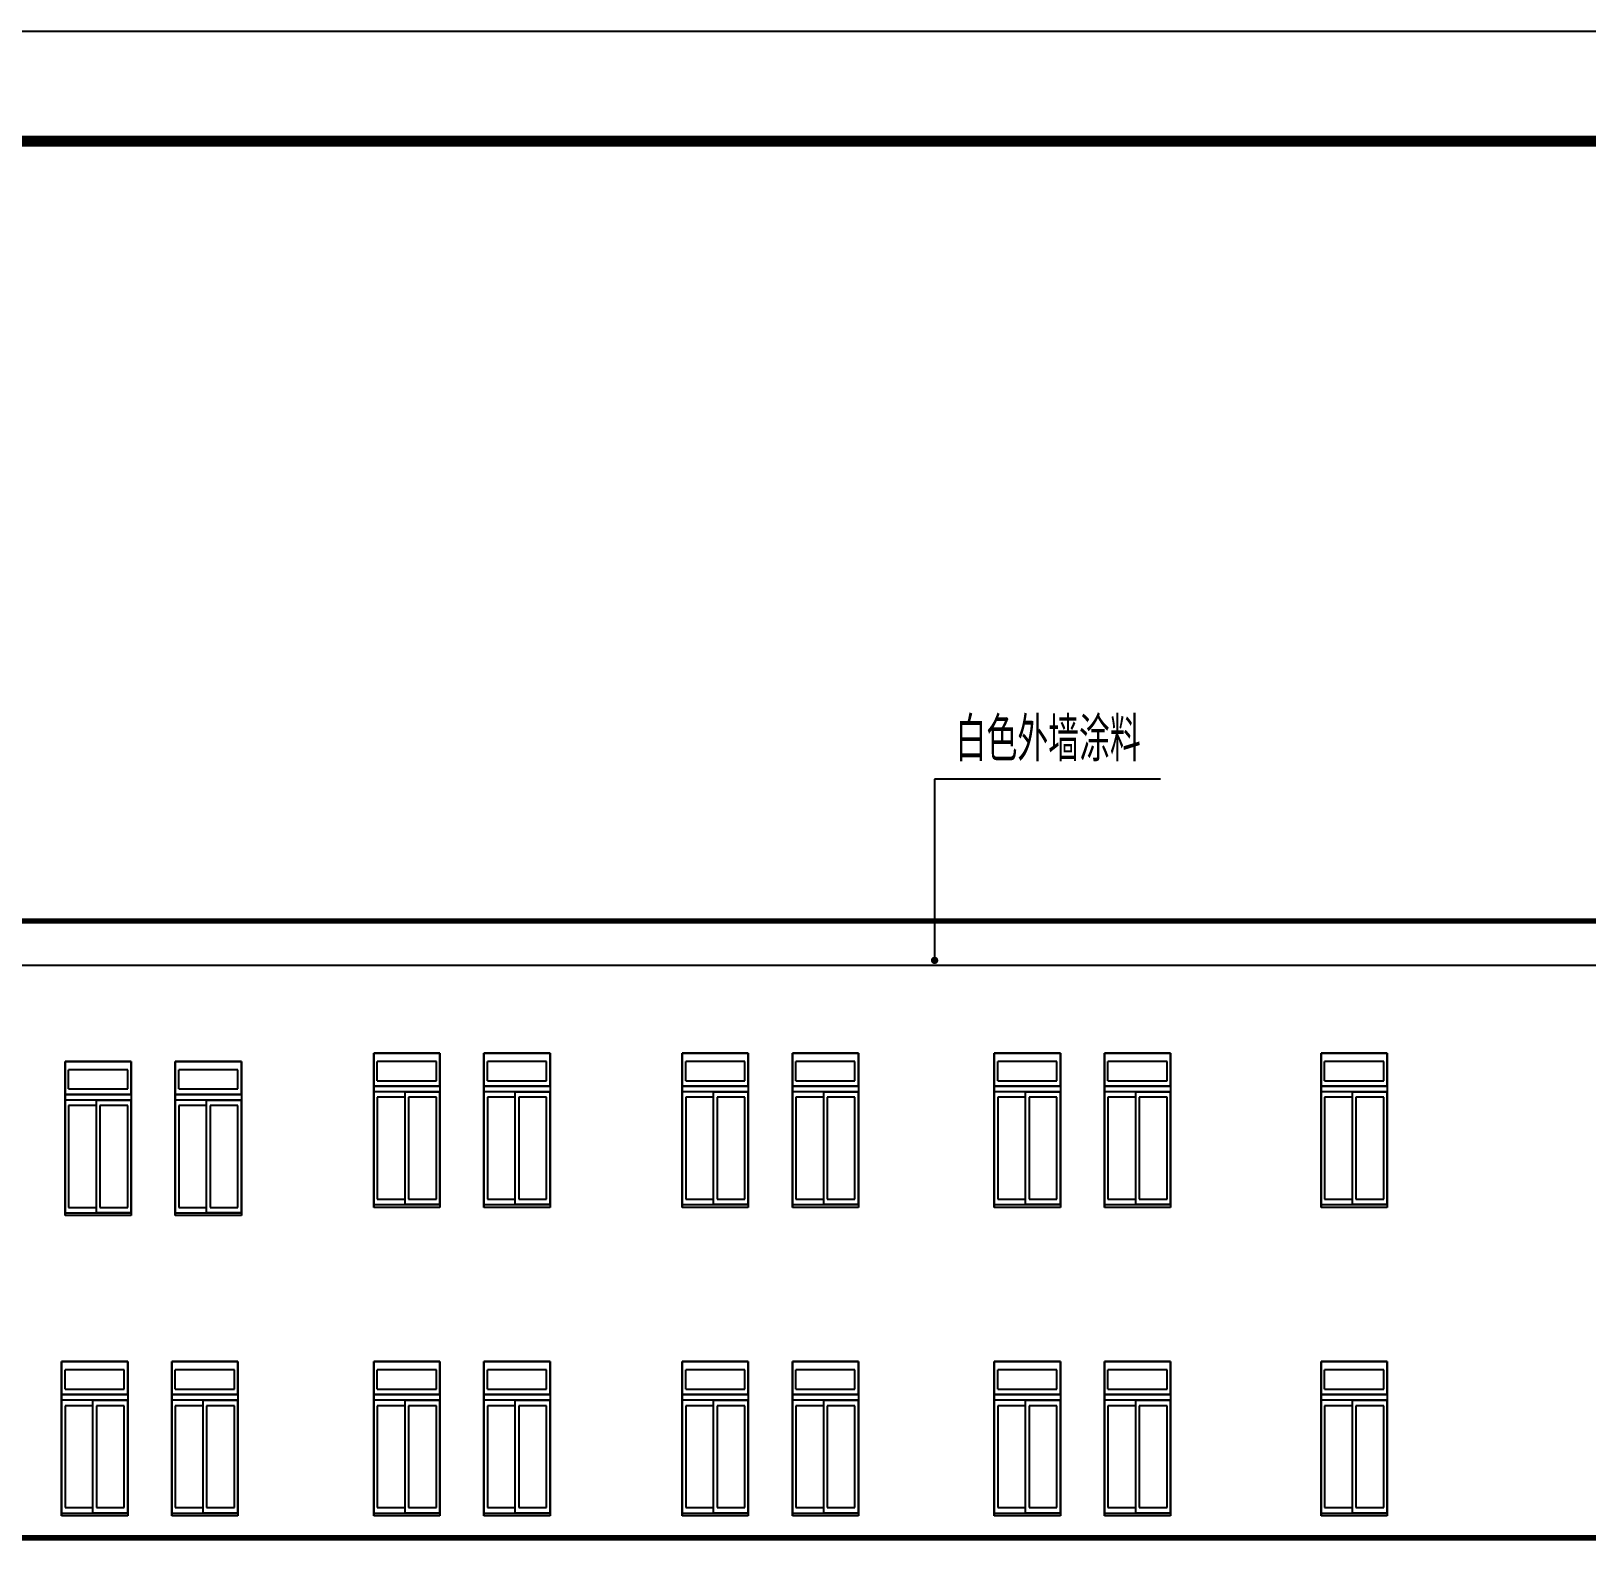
# Model space of a CAD drawing. Extents: x -55219 to 470149, y 494712 to 780039.
# Drawn here: x 9811 to 30996, y 562994 to 583812 of the extents above; entities that cross this region are included whole.
import ezdxf

# ---------------------------------------------------------------- set-up
doc = ezdxf.new("R2010")
doc.units = 0
doc.header["$LTSCALE"] = 1500
doc.header["$MEASUREMENT"] = 0
doc.layers.add('LVTRY', color=6, linetype='CONTINUOUS')
doc.layers.add('PUB_TITLE', color=4, linetype='CONTINUOUS')
doc.styles.add('_HZTXT', font='txt.shx', dxfattribs={"width": 0.8, "bigfont": 'hztxt.shx'})

msp = doc.modelspace()

# ---------------------------------------------------------------- linework, layer by layer
at = {"layer": 'LVTRY', "color": 7}
for p, q in [((22113.4, 573626.1), (22113.4, 571157.4)), ((25190.8, 573626.1), (22113.4, 573626.1)), ((-20423.1, 571093.5), (35676.9, 571093.5)), ((14476.9, 569443.5), (14476.9, 569893.5)), ((14476.9, 569443.5), (14476.9, 569893.5)), ((14476.9, 569893.5), (14476.9, 569443.5)), ((14476.9, 569443.5), (14476.9, 569893.5)), ((14476.9, 569893.5), (14476.9, 569443.5)), ((15376.9, 569893.5), (14476.9, 569893.5)), ((15376.9, 569893.5), (14476.9, 569893.5)), ((14476.9, 569893.5), (15376.9, 569893.5)), ((15376.9, 569893.5), (14476.9, 569893.5)), ((15376.9, 569893.5), (14476.9, 569893.5)), ((14476.9, 569893.5), (14476.9, 567793.5)), ((15376.9, 569893.5), (15376.9, 569443.5)), ((15376.9, 569893.5), (15376.9, 569443.5)), ((15376.9, 569893.5), (15376.9, 569443.5)), ((15376.9, 569893.5), (15376.9, 569443.5)), ((15376.9, 569443.5), (15376.9, 569893.5)), ((15376.9, 569893.5), (15376.9, 567793.5)), ((15976.9, 569443.5), (15976.9, 569893.5)), ((15976.9, 569443.5), (15976.9, 569893.5)), ((15976.9, 569893.5), (15976.9, 569443.5)), ((15976.9, 569443.5), (15976.9, 569893.5)), ((15976.9, 569893.5), (15976.9, 569443.5)), ((16876.9, 569893.5), (15976.9, 569893.5)), ((16876.9, 569893.5), (15976.9, 569893.5)), ((15976.9, 569893.5), (16876.9, 569893.5)), ((16876.9, 569893.5), (15976.9, 569893.5)), ((16876.9, 569893.5), (15976.9, 569893.5)), ((15976.9, 569893.5), (15976.9, 567793.5)), ((16876.9, 569893.5), (16876.9, 569443.5)), ((16876.9, 569893.5), (16876.9, 569443.5)), ((16876.9, 569893.5), (16876.9, 569443.5)), ((16876.9, 569893.5), (16876.9, 569443.5)), ((16876.9, 569443.5), (16876.9, 569893.5)), ((16876.9, 569893.5), (16876.9, 567793.5)), ((18676.9, 569443.5), (18676.9, 569893.5)), ((18676.9, 569443.5), (18676.9, 569893.5)), ((18676.9, 569893.5), (18676.9, 569443.5)), ((18676.9, 569443.5), (18676.9, 569893.5)), ((18676.9, 569893.5), (18676.9, 569443.5)), ((19576.9, 569893.5), (18676.9, 569893.5)), ((19576.9, 569893.5), (18676.9, 569893.5)), ((18676.9, 569893.5), (19576.9, 569893.5)), ((19576.9, 569893.5), (18676.9, 569893.5)), ((19576.9, 569893.5), (18676.9, 569893.5)), ((18676.9, 569893.5), (18676.9, 567793.5)), ((19576.9, 569893.5), (19576.9, 569443.5)), ((19576.9, 569893.5), (19576.9, 569443.5)), ((19576.9, 569893.5), (19576.9, 569443.5)), ((19576.9, 569893.5), (19576.9, 569443.5)), ((19576.9, 569443.5), (19576.9, 569893.5)), ((19576.9, 569893.5), (19576.9, 567793.5)), ((20176.9, 569443.5), (20176.9, 569893.5)), ((20176.9, 569443.5), (20176.9, 569893.5)), ((20176.9, 569893.5), (20176.9, 569443.5)), ((20176.9, 569443.5), (20176.9, 569893.5)), ((20176.9, 569893.5), (20176.9, 569443.5)), ((21076.9, 569893.5), (20176.9, 569893.5)), ((21076.9, 569893.5), (20176.9, 569893.5)), ((20176.9, 569893.5), (21076.9, 569893.5)), ((21076.9, 569893.5), (20176.9, 569893.5)), ((21076.9, 569893.5), (20176.9, 569893.5)), ((20176.9, 569893.5), (20176.9, 567793.5)), ((21076.9, 569893.5), (21076.9, 569443.5)), ((21076.9, 569893.5), (21076.9, 569443.5)), ((21076.9, 569893.5), (21076.9, 569443.5)), ((21076.9, 569893.5), (21076.9, 569443.5)), ((21076.9, 569443.5), (21076.9, 569893.5)), ((21076.9, 569893.5), (21076.9, 567793.5)), ((22926.9, 569443.5), (22926.9, 569893.5)), ((22926.9, 569443.5), (22926.9, 569893.5)), ((22926.9, 569893.5), (22926.9, 569443.5)), ((22926.9, 569443.5), (22926.9, 569893.5)), ((22926.9, 569893.5), (22926.9, 569443.5)), ((23826.9, 569893.5), (22926.9, 569893.5)), ((23826.9, 569893.5), (22926.9, 569893.5)), ((22926.9, 569893.5), (23826.9, 569893.5)), ((23826.9, 569893.5), (22926.9, 569893.5)), ((23826.9, 569893.5), (22926.9, 569893.5)), ((22926.9, 569893.5), (22926.9, 567793.5)), ((23826.9, 569893.5), (23826.9, 569443.5)), ((23826.9, 569893.5), (23826.9, 569443.5)), ((23826.9, 569893.5), (23826.9, 569443.5)), ((23826.9, 569893.5), (23826.9, 569443.5)), ((23826.9, 569443.5), (23826.9, 569893.5)), ((23826.9, 569893.5), (23826.9, 567793.5)), ((24426.9, 569443.5), (24426.9, 569893.5)), ((24426.9, 569443.5), (24426.9, 569893.5)), ((24426.9, 569893.5), (24426.9, 569443.5)), ((24426.9, 569443.5), (24426.9, 569893.5)), ((24426.9, 569893.5), (24426.9, 569443.5)), ((25326.9, 569893.5), (24426.9, 569893.5)), ((25326.9, 569893.5), (24426.9, 569893.5)), ((24426.9, 569893.5), (25326.9, 569893.5)), ((25326.9, 569893.5), (24426.9, 569893.5)), ((25326.9, 569893.5), (24426.9, 569893.5)), ((24426.9, 569893.5), (24426.9, 567793.5)), ((25326.9, 569893.5), (25326.9, 569443.5)), ((25326.9, 569893.5), (25326.9, 569443.5)), ((25326.9, 569893.5), (25326.9, 569443.5)), ((25326.9, 569893.5), (25326.9, 569443.5)), ((25326.9, 569443.5), (25326.9, 569893.5)), ((25326.9, 569893.5), (25326.9, 567793.5)), ((27376.7, 569893.5), (27376.7, 567793.5)), ((28276.7, 569893.5), (27376.7, 569893.5)), ((28276.7, 569893.5), (27376.7, 569893.5)), ((27376.7, 569893.5), (28276.7, 569893.5)), ((28276.7, 569893.5), (27376.7, 569893.5)), ((28276.7, 569893.5), (27376.7, 569893.5)), ((27376.7, 569893.5), (27376.7, 569443.5)), ((27376.7, 569443.5), (27376.7, 569893.5)), ((27376.7, 569893.5), (27376.7, 569443.5)), ((27376.7, 569443.5), (27376.7, 569893.5)), ((27376.7, 569443.5), (27376.7, 569893.5)), ((28276.7, 569893.5), (28276.7, 567793.5)), ((28276.7, 569443.5), (28276.7, 569893.5)), ((28276.7, 569893.5), (28276.7, 569443.5)), ((28276.7, 569893.5), (28276.7, 569443.5)), ((28276.7, 569893.5), (28276.7, 569443.5)), ((28276.7, 569893.5), (28276.7, 569443.5)), ((10274.3, 569331), (10274.3, 569781)), ((10274.3, 569331), (10274.3, 569781)), ((10274.3, 569781), (10274.3, 569331)), ((10274.3, 569331), (10274.3, 569781)), ((10274.3, 569781), (10274.3, 569331)), ((11174.3, 569781), (10274.3, 569781)), ((11174.3, 569781), (10274.3, 569781)), ((10274.3, 569781), (11174.3, 569781)), ((11174.3, 569781), (10274.3, 569781)), ((11174.3, 569781), (10274.3, 569781)), ((10274.3, 569781), (10274.3, 567681)), ((10321.6, 569406), (10321.6, 569668.5)), ((10321.6, 569406), (10321.6, 569668.5)), ((11126.9, 569668.5), (10321.6, 569668.5)), ((11126.9, 569668.5), (10321.6, 569668.5)), ((11126.9, 569406), (11126.9, 569668.5)), ((11126.9, 569406), (11126.9, 569668.5)), ((11174.3, 569781), (11174.3, 569331)), ((11174.3, 569781), (11174.3, 569331)), ((11174.3, 569781), (11174.3, 569331)), ((11174.3, 569781), (11174.3, 569331)), ((11174.3, 569331), (11174.3, 569781)), ((11174.3, 569781), (11174.3, 567681)), ((11774.3, 569331), (11774.3, 569781)), ((11774.3, 569331), (11774.3, 569781)), ((11774.3, 569781), (11774.3, 569331)), ((11774.3, 569331), (11774.3, 569781)), ((11774.3, 569781), (11774.3, 569331)), ((12674.3, 569781), (11774.3, 569781)), ((12674.3, 569781), (11774.3, 569781)), ((11774.3, 569781), (12674.3, 569781)), ((12674.3, 569781), (11774.3, 569781)), ((12674.3, 569781), (11774.3, 569781)), ((11774.3, 569781), (11774.3, 567681)), ((11821.6, 569406), (11821.6, 569668.5)), ((11821.6, 569406), (11821.6, 569668.5)), ((12626.9, 569668.5), (11821.6, 569668.5)), ((12626.9, 569668.5), (11821.6, 569668.5)), ((12626.9, 569406), (12626.9, 569668.5)), ((12626.9, 569406), (12626.9, 569668.5)), ((12674.3, 569781), (12674.3, 569331)), ((12674.3, 569781), (12674.3, 569331)), ((12674.3, 569781), (12674.3, 569331)), ((12674.3, 569781), (12674.3, 569331)), ((12674.3, 569331), (12674.3, 569781)), ((12674.3, 569781), (12674.3, 567681)), ((14524.3, 569518.5), (14524.3, 569781)), ((14524.3, 569518.5), (14524.3, 569781)), ((15329.5, 569781), (14524.3, 569781)), ((15329.5, 569781), (14524.3, 569781)), ((15329.5, 569518.5), (15329.5, 569781)), ((15329.5, 569518.5), (15329.5, 569781)), ((16024.3, 569518.5), (16024.3, 569781)), ((16024.3, 569518.5), (16024.3, 569781)), ((16829.5, 569781), (16024.3, 569781)), ((16829.5, 569781), (16024.3, 569781)), ((16829.5, 569518.5), (16829.5, 569781)), ((16829.5, 569518.5), (16829.5, 569781)), ((18724.3, 569518.5), (18724.3, 569781)), ((18724.3, 569518.5), (18724.3, 569781)), ((19529.5, 569781), (18724.3, 569781)), ((19529.5, 569781), (18724.3, 569781)), ((19529.5, 569518.5), (19529.5, 569781)), ((19529.5, 569518.5), (19529.5, 569781)), ((20224.3, 569518.5), (20224.3, 569781)), ((20224.3, 569518.5), (20224.3, 569781)), ((21029.5, 569781), (20224.3, 569781)), ((21029.5, 569781), (20224.3, 569781)), ((21029.5, 569518.5), (21029.5, 569781)), ((21029.5, 569518.5), (21029.5, 569781)), ((22974.3, 569518.5), (22974.3, 569781)), ((22974.3, 569518.5), (22974.3, 569781)), ((23779.5, 569781), (22974.3, 569781)), ((23779.5, 569781), (22974.3, 569781)), ((23779.5, 569518.5), (23779.5, 569781)), ((23779.5, 569518.5), (23779.5, 569781)), ((24474.3, 569518.5), (24474.3, 569781)), ((24474.3, 569518.5), (24474.3, 569781)), ((25279.5, 569781), (24474.3, 569781)), ((25279.5, 569781), (24474.3, 569781)), ((25279.5, 569518.5), (25279.5, 569781)), ((25279.5, 569518.5), (25279.5, 569781)), ((28229.3, 569781), (27424, 569781)), ((28229.3, 569781), (27424, 569781)), ((27424, 569518.5), (27424, 569781)), ((27424, 569518.5), (27424, 569781)), ((28229.3, 569518.5), (28229.3, 569781)), ((28229.3, 569518.5), (28229.3, 569781)), ((15376.9, 569443.5), (14476.9, 569443.5)), ((15376.9, 569443.5), (14476.9, 569443.5)), ((14476.9, 569443.5), (15376.9, 569443.5)), ((14476.9, 567793.5), (14476.9, 569443.5)), ((14476.9, 567793.5), (14476.9, 569443.5)), ((14524.3, 569518.5), (15329.5, 569518.5)), ((14524.3, 569518.5), (15329.5, 569518.5)), ((15376.9, 569443.5), (15376.9, 567793.5)), ((15376.9, 569443.5), (15376.9, 567793.5)), ((16876.9, 569443.5), (15976.9, 569443.5)), ((16876.9, 569443.5), (15976.9, 569443.5)), ((15976.9, 569443.5), (16876.9, 569443.5)), ((15976.9, 567793.5), (15976.9, 569443.5)), ((15976.9, 567793.5), (15976.9, 569443.5)), ((16024.3, 569518.5), (16829.5, 569518.5)), ((16024.3, 569518.5), (16829.5, 569518.5)), ((16876.9, 569443.5), (16876.9, 567793.5)), ((16876.9, 569443.5), (16876.9, 567793.5)), ((19576.9, 569443.5), (18676.9, 569443.5)), ((19576.9, 569443.5), (18676.9, 569443.5)), ((18676.9, 569443.5), (19576.9, 569443.5)), ((18676.9, 567793.5), (18676.9, 569443.5)), ((18676.9, 567793.5), (18676.9, 569443.5)), ((18724.3, 569518.5), (19529.5, 569518.5)), ((18724.3, 569518.5), (19529.5, 569518.5)), ((19576.9, 569443.5), (19576.9, 567793.5)), ((19576.9, 569443.5), (19576.9, 567793.5)), ((21076.9, 569443.5), (20176.9, 569443.5)), ((21076.9, 569443.5), (20176.9, 569443.5)), ((20176.9, 569443.5), (21076.9, 569443.5)), ((20176.9, 567793.5), (20176.9, 569443.5)), ((20176.9, 567793.5), (20176.9, 569443.5)), ((20224.3, 569518.5), (21029.5, 569518.5)), ((20224.3, 569518.5), (21029.5, 569518.5)), ((21076.9, 569443.5), (21076.9, 567793.5)), ((21076.9, 569443.5), (21076.9, 567793.5)), ((23826.9, 569443.5), (22926.9, 569443.5)), ((23826.9, 569443.5), (22926.9, 569443.5)), ((22926.9, 569443.5), (23826.9, 569443.5)), ((22926.9, 567793.5), (22926.9, 569443.5)), ((22926.9, 567793.5), (22926.9, 569443.5)), ((22974.3, 569518.5), (23779.5, 569518.5)), ((22974.3, 569518.5), (23779.5, 569518.5)), ((23826.9, 569443.5), (23826.9, 567793.5)), ((23826.9, 569443.5), (23826.9, 567793.5)), ((25326.9, 569443.5), (24426.9, 569443.5)), ((25326.9, 569443.5), (24426.9, 569443.5)), ((24426.9, 569443.5), (25326.9, 569443.5)), ((24426.9, 567793.5), (24426.9, 569443.5)), ((24426.9, 567793.5), (24426.9, 569443.5)), ((24474.3, 569518.5), (25279.5, 569518.5)), ((24474.3, 569518.5), (25279.5, 569518.5)), ((25326.9, 569443.5), (25326.9, 567793.5)), ((25326.9, 569443.5), (25326.9, 567793.5)), ((27376.7, 567793.5), (27376.7, 569443.5)), ((27376.7, 567793.5), (27376.7, 569443.5)), ((27376.7, 569443.5), (28276.7, 569443.5)), ((28276.7, 569443.5), (27376.7, 569443.5)), ((28276.7, 569443.5), (27376.7, 569443.5)), ((27424, 569518.5), (28229.3, 569518.5)), ((27424, 569518.5), (28229.3, 569518.5)), ((28276.7, 569443.5), (28276.7, 567793.5)), ((28276.7, 569443.5), (28276.7, 567793.5)), ((11174.3, 569331), (10274.3, 569331)), ((11174.3, 569331), (10274.3, 569331)), ((10274.3, 569331), (11174.3, 569331)), ((10274.3, 567681), (10274.3, 569331)), ((10274.3, 567681), (10274.3, 569331)), ((11174.3, 569256), (10274.3, 569256)), ((11174.3, 569256), (10274.3, 569256)), ((10274.3, 569256), (10274.3, 567718.5)), ((10274.3, 569256), (10274.3, 567718.5)), ((10321.6, 569406), (11126.9, 569406)), ((10321.6, 569406), (11126.9, 569406)), ((10700.6, 569256), (11174.3, 569256)), ((10700.6, 567718.5), (10700.6, 569256)), ((10700.6, 567718.5), (10700.6, 569256)), ((11174.3, 569331), (11174.3, 567681)), ((11174.3, 569331), (11174.3, 567681)), ((11174.3, 569256), (11174.3, 567718.5)), ((11174.3, 569256), (11174.3, 567718.5)), ((11174.3, 567718.5), (11174.3, 569256)), ((12674.3, 569331), (11774.3, 569331)), ((12674.3, 569331), (11774.3, 569331)), ((11774.3, 569331), (12674.3, 569331)), ((11774.3, 567681), (11774.3, 569331)), ((11774.3, 567681), (11774.3, 569331)), ((12674.3, 569256), (11774.3, 569256)), ((12674.3, 569256), (11774.3, 569256)), ((11774.3, 569256), (11774.3, 567718.5)), ((11774.3, 569256), (11774.3, 567718.5)), ((11821.6, 569406), (12626.9, 569406)), ((11821.6, 569406), (12626.9, 569406)), ((12200.6, 569256), (12674.3, 569256)), ((12200.6, 567718.5), (12200.6, 569256)), ((12200.6, 567718.5), (12200.6, 569256)), ((12674.3, 569331), (12674.3, 567681)), ((12674.3, 569331), (12674.3, 567681)), ((12674.3, 569256), (12674.3, 567718.5)), ((12674.3, 569256), (12674.3, 567718.5)), ((12674.3, 567718.5), (12674.3, 569256)), ((15376.9, 569368.5), (14476.9, 569368.5)), ((15376.9, 569368.5), (14476.9, 569368.5)), ((14476.9, 569368.5), (14476.9, 567831)), ((14476.9, 569368.5), (14476.9, 567831)), ((14903.2, 569293.5), (14524.3, 569293.5)), ((14903.2, 569293.5), (14524.3, 569293.5)), ((14524.3, 569293.5), (14524.3, 567906)), ((14524.3, 569293.5), (14524.3, 567906)), ((14903.2, 569368.5), (15376.9, 569368.5)), ((14903.2, 567831), (14903.2, 569368.5)), ((14903.2, 567831), (14903.2, 569368.5)), ((15329.5, 569293.5), (14950.6, 569293.5)), ((15329.5, 569293.5), (14950.6, 569293.5)), ((14950.6, 569293.5), (14950.6, 567906)), ((14950.6, 569293.5), (14950.6, 567906)), ((15329.5, 567906), (15329.5, 569293.5)), ((15329.5, 567906), (15329.5, 569293.5)), ((15376.9, 569368.5), (15376.9, 567831)), ((15376.9, 569368.5), (15376.9, 567831)), ((15376.9, 567831), (15376.9, 569368.5)), ((16876.9, 569368.5), (15976.9, 569368.5)), ((16876.9, 569368.5), (15976.9, 569368.5)), ((15976.9, 569368.5), (15976.9, 567831)), ((15976.9, 569368.5), (15976.9, 567831)), ((16403.2, 569293.5), (16024.3, 569293.5)), ((16403.2, 569293.5), (16024.3, 569293.5)), ((16024.3, 569293.5), (16024.3, 567906)), ((16024.3, 569293.5), (16024.3, 567906)), ((16403.2, 569368.5), (16876.9, 569368.5)), ((16403.2, 567831), (16403.2, 569368.5)), ((16403.2, 567831), (16403.2, 569368.5)), ((16829.5, 569293.5), (16450.6, 569293.5)), ((16829.5, 569293.5), (16450.6, 569293.5)), ((16450.6, 569293.5), (16450.6, 567906)), ((16450.6, 569293.5), (16450.6, 567906)), ((16829.5, 567906), (16829.5, 569293.5)), ((16829.5, 567906), (16829.5, 569293.5)), ((16876.9, 569368.5), (16876.9, 567831)), ((16876.9, 569368.5), (16876.9, 567831)), ((16876.9, 567831), (16876.9, 569368.5)), ((19576.9, 569368.5), (18676.9, 569368.5)), ((19576.9, 569368.5), (18676.9, 569368.5)), ((18676.9, 569368.5), (18676.9, 567831)), ((18676.9, 569368.5), (18676.9, 567831)), ((19103.2, 569293.5), (18724.3, 569293.5)), ((19103.2, 569293.5), (18724.3, 569293.5)), ((18724.3, 569293.5), (18724.3, 567906)), ((18724.3, 569293.5), (18724.3, 567906)), ((19103.2, 569368.5), (19576.9, 569368.5)), ((19103.2, 567831), (19103.2, 569368.5)), ((19103.2, 567831), (19103.2, 569368.5)), ((19529.5, 569293.5), (19150.6, 569293.5)), ((19529.5, 569293.5), (19150.6, 569293.5)), ((19150.6, 569293.5), (19150.6, 567906)), ((19150.6, 569293.5), (19150.6, 567906)), ((19529.5, 567906), (19529.5, 569293.5)), ((19529.5, 567906), (19529.5, 569293.5)), ((19576.9, 569368.5), (19576.9, 567831)), ((19576.9, 569368.5), (19576.9, 567831)), ((19576.9, 567831), (19576.9, 569368.5)), ((21076.9, 569368.5), (20176.9, 569368.5)), ((21076.9, 569368.5), (20176.9, 569368.5)), ((20176.9, 569368.5), (20176.9, 567831)), ((20176.9, 569368.5), (20176.9, 567831)), ((20603.2, 569293.5), (20224.3, 569293.5)), ((20603.2, 569293.5), (20224.3, 569293.5)), ((20224.3, 569293.5), (20224.3, 567906)), ((20224.3, 569293.5), (20224.3, 567906)), ((20603.2, 569368.5), (21076.9, 569368.5)), ((20603.2, 567831), (20603.2, 569368.5)), ((20603.2, 567831), (20603.2, 569368.5)), ((21029.5, 569293.5), (20650.6, 569293.5)), ((21029.5, 569293.5), (20650.6, 569293.5)), ((20650.6, 569293.5), (20650.6, 567906)), ((20650.6, 569293.5), (20650.6, 567906)), ((21029.5, 567906), (21029.5, 569293.5)), ((21029.5, 567906), (21029.5, 569293.5)), ((21076.9, 569368.5), (21076.9, 567831)), ((21076.9, 569368.5), (21076.9, 567831)), ((21076.9, 567831), (21076.9, 569368.5)), ((23826.9, 569368.5), (22926.9, 569368.5)), ((23826.9, 569368.5), (22926.9, 569368.5)), ((22926.9, 569368.5), (22926.9, 567831)), ((22926.9, 569368.5), (22926.9, 567831)), ((23353.2, 569293.5), (22974.3, 569293.5)), ((23353.2, 569293.5), (22974.3, 569293.5)), ((22974.3, 569293.5), (22974.3, 567906)), ((22974.3, 569293.5), (22974.3, 567906)), ((23353.2, 569368.5), (23826.9, 569368.5)), ((23353.2, 567831), (23353.2, 569368.5)), ((23353.2, 567831), (23353.2, 569368.5)), ((23779.5, 569293.5), (23400.6, 569293.5)), ((23779.5, 569293.5), (23400.6, 569293.5)), ((23400.6, 569293.5), (23400.6, 567906)), ((23400.6, 569293.5), (23400.6, 567906)), ((23779.5, 567906), (23779.5, 569293.5)), ((23779.5, 567906), (23779.5, 569293.5)), ((23826.9, 569368.5), (23826.9, 567831)), ((23826.9, 569368.5), (23826.9, 567831)), ((23826.9, 567831), (23826.9, 569368.5)), ((25326.9, 569368.5), (24426.9, 569368.5)), ((25326.9, 569368.5), (24426.9, 569368.5)), ((24426.9, 569368.5), (24426.9, 567831)), ((24426.9, 569368.5), (24426.9, 567831)), ((24853.2, 569293.5), (24474.3, 569293.5)), ((24853.2, 569293.5), (24474.3, 569293.5)), ((24474.3, 569293.5), (24474.3, 567906)), ((24474.3, 569293.5), (24474.3, 567906)), ((24853.2, 569368.5), (25326.9, 569368.5)), ((24853.2, 567831), (24853.2, 569368.5)), ((24853.2, 567831), (24853.2, 569368.5)), ((25279.5, 569293.5), (24900.6, 569293.5)), ((25279.5, 569293.5), (24900.6, 569293.5)), ((24900.6, 569293.5), (24900.6, 567906)), ((24900.6, 569293.5), (24900.6, 567906)), ((25279.5, 567906), (25279.5, 569293.5)), ((25279.5, 567906), (25279.5, 569293.5)), ((25326.9, 569368.5), (25326.9, 567831)), ((25326.9, 569368.5), (25326.9, 567831)), ((25326.9, 567831), (25326.9, 569368.5)), ((27376.7, 569368.5), (27376.7, 567831)), ((27376.7, 569368.5), (27376.7, 567831)), ((28276.7, 569368.5), (27376.7, 569368.5)), ((28276.7, 569368.5), (27376.7, 569368.5)), ((27424, 569293.5), (27424, 567906)), ((27424, 569293.5), (27424, 567906)), ((27803, 569293.5), (27424, 569293.5)), ((27803, 569293.5), (27424, 569293.5)), ((27803, 567831), (27803, 569368.5)), ((27803, 567831), (27803, 569368.5)), ((27803, 569368.5), (28276.7, 569368.5)), ((27850.4, 569293.5), (27850.4, 567906)), ((27850.4, 569293.5), (27850.4, 567906)), ((28229.3, 569293.5), (27850.4, 569293.5)), ((28229.3, 569293.5), (27850.4, 569293.5)), ((28229.3, 567906), (28229.3, 569293.5)), ((28229.3, 567906), (28229.3, 569293.5)), ((28276.7, 567831), (28276.7, 569368.5)), ((28276.7, 569368.5), (28276.7, 567831)), ((28276.7, 569368.5), (28276.7, 567831)), ((10700.6, 569181), (10321.6, 569181)), ((10700.6, 569181), (10321.6, 569181)), ((10321.6, 569181), (10321.6, 567793.5)), ((10321.6, 569181), (10321.6, 567793.5)), ((11126.9, 569181), (10748, 569181)), ((11126.9, 569181), (10748, 569181)), ((10748, 569181), (10748, 567793.5)), ((10748, 569181), (10748, 567793.5)), ((11126.9, 567793.5), (11126.9, 569181)), ((11126.9, 567793.5), (11126.9, 569181)), ((12200.6, 569181), (11821.6, 569181)), ((12200.6, 569181), (11821.6, 569181)), ((11821.6, 569181), (11821.6, 567793.5)), ((11821.6, 569181), (11821.6, 567793.5)), ((12626.9, 569181), (12248, 569181)), ((12626.9, 569181), (12248, 569181)), ((12248, 569181), (12248, 567793.5)), ((12248, 569181), (12248, 567793.5)), ((12626.9, 567793.5), (12626.9, 569181)), ((12626.9, 567793.5), (12626.9, 569181)), ((10321.6, 567793.5), (10700.6, 567793.5)), ((10321.6, 567793.5), (10700.6, 567793.5)), ((10748, 567793.5), (11126.9, 567793.5)), ((10748, 567793.5), (11126.9, 567793.5)), ((11821.6, 567793.5), (12200.6, 567793.5)), ((11821.6, 567793.5), (12200.6, 567793.5)), ((12248, 567793.5), (12626.9, 567793.5)), ((12248, 567793.5), (12626.9, 567793.5)), ((14476.9, 567831), (15376.9, 567831)), ((14476.9, 567831), (15376.9, 567831)), ((14476.9, 567793.5), (14476.9, 567793.5)), ((15376.9, 567793.5), (14476.9, 567793.5)), ((15376.9, 567793.5), (14476.9, 567793.5)), ((15376.9, 567793.5), (14476.9, 567793.5)), ((14524.3, 567906), (14903.2, 567906)), ((14524.3, 567906), (14903.2, 567906)), ((15376.9, 567831), (14903.2, 567831)), ((14950.6, 567906), (15329.5, 567906)), ((14950.6, 567906), (15329.5, 567906)), ((15976.9, 567831), (16876.9, 567831)), ((15976.9, 567831), (16876.9, 567831)), ((15976.9, 567793.5), (15976.9, 567793.5)), ((16876.9, 567793.5), (15976.9, 567793.5)), ((16876.9, 567793.5), (15976.9, 567793.5)), ((16876.9, 567793.5), (15976.9, 567793.5)), ((16024.3, 567906), (16403.2, 567906)), ((16024.3, 567906), (16403.2, 567906)), ((16876.9, 567831), (16403.2, 567831)), ((16450.6, 567906), (16829.5, 567906)), ((16450.6, 567906), (16829.5, 567906)), ((18676.9, 567831), (19576.9, 567831)), ((18676.9, 567831), (19576.9, 567831)), ((18676.9, 567793.5), (18676.9, 567793.5)), ((19576.9, 567793.5), (18676.9, 567793.5)), ((19576.9, 567793.5), (18676.9, 567793.5)), ((19576.9, 567793.5), (18676.9, 567793.5)), ((18724.3, 567906), (19103.2, 567906)), ((18724.3, 567906), (19103.2, 567906)), ((19576.9, 567831), (19103.2, 567831)), ((19150.6, 567906), (19529.5, 567906)), ((19150.6, 567906), (19529.5, 567906)), ((20176.9, 567831), (21076.9, 567831)), ((20176.9, 567831), (21076.9, 567831)), ((20176.9, 567793.5), (20176.9, 567793.5)), ((21076.9, 567793.5), (20176.9, 567793.5)), ((21076.9, 567793.5), (20176.9, 567793.5)), ((21076.9, 567793.5), (20176.9, 567793.5)), ((20224.3, 567906), (20603.2, 567906)), ((20224.3, 567906), (20603.2, 567906)), ((21076.9, 567831), (20603.2, 567831)), ((20650.6, 567906), (21029.5, 567906)), ((20650.6, 567906), (21029.5, 567906)), ((22926.9, 567831), (23826.9, 567831)), ((22926.9, 567831), (23826.9, 567831)), ((22926.9, 567793.5), (22926.9, 567793.5)), ((23826.9, 567793.5), (22926.9, 567793.5)), ((23826.9, 567793.5), (22926.9, 567793.5)), ((23826.9, 567793.5), (22926.9, 567793.5)), ((22974.3, 567906), (23353.2, 567906)), ((22974.3, 567906), (23353.2, 567906)), ((23826.9, 567831), (23353.2, 567831)), ((23400.6, 567906), (23779.5, 567906)), ((23400.6, 567906), (23779.5, 567906)), ((24426.9, 567831), (25326.9, 567831)), ((24426.9, 567831), (25326.9, 567831)), ((24426.9, 567793.5), (24426.9, 567793.5)), ((25326.9, 567793.5), (24426.9, 567793.5)), ((25326.9, 567793.5), (24426.9, 567793.5)), ((25326.9, 567793.5), (24426.9, 567793.5)), ((24474.3, 567906), (24853.2, 567906)), ((24474.3, 567906), (24853.2, 567906)), ((25326.9, 567831), (24853.2, 567831)), ((24900.6, 567906), (25279.5, 567906)), ((24900.6, 567906), (25279.5, 567906)), ((27376.7, 567831), (28276.7, 567831)), ((27376.7, 567831), (28276.7, 567831)), ((28276.7, 567793.5), (27376.7, 567793.5)), ((28276.7, 567793.5), (27376.7, 567793.5)), ((28276.7, 567793.5), (27376.7, 567793.5)), ((27376.7, 567793.5), (27376.7, 567793.5)), ((27424, 567906), (27803, 567906)), ((27424, 567906), (27803, 567906)), ((28276.7, 567831), (27803, 567831)), ((27850.4, 567906), (28229.3, 567906)), ((27850.4, 567906), (28229.3, 567906)), ((10274.3, 567718.5), (11174.3, 567718.5)), ((10274.3, 567718.5), (11174.3, 567718.5)), ((10274.3, 567681), (10274.3, 567681)), ((11174.3, 567681), (10274.3, 567681)), ((11174.3, 567681), (10274.3, 567681)), ((11174.3, 567681), (10274.3, 567681)), ((11174.3, 567718.5), (10700.6, 567718.5)), ((11774.3, 567718.5), (12674.3, 567718.5)), ((11774.3, 567718.5), (12674.3, 567718.5)), ((11774.3, 567681), (11774.3, 567681)), ((12674.3, 567681), (11774.3, 567681)), ((12674.3, 567681), (11774.3, 567681)), ((12674.3, 567681), (11774.3, 567681)), ((12674.3, 567718.5), (12200.6, 567718.5)), ((10226.9, 565243.5), (10226.9, 565693.5)), ((10226.9, 565243.5), (10226.9, 565693.5)), ((10226.9, 565693.5), (10226.9, 565243.5)), ((10226.9, 565243.5), (10226.9, 565693.5)), ((10226.9, 565693.5), (10226.9, 565243.5)), ((11126.9, 565693.5), (10226.9, 565693.5)), ((11126.9, 565693.5), (10226.9, 565693.5)), ((10226.9, 565693.5), (11126.9, 565693.5)), ((11126.9, 565693.5), (10226.9, 565693.5)), ((11126.9, 565693.5), (10226.9, 565693.5)), ((10226.9, 565693.5), (10226.9, 563593.5)), ((11126.9, 565693.5), (11126.9, 565243.5)), ((11126.9, 565693.5), (11126.9, 565243.5)), ((11126.9, 565693.5), (11126.9, 565243.5)), ((11126.9, 565693.5), (11126.9, 565243.5)), ((11126.9, 565243.5), (11126.9, 565693.5)), ((11126.9, 565693.5), (11126.9, 563593.5)), ((11726.9, 565243.5), (11726.9, 565693.5)), ((11726.9, 565243.5), (11726.9, 565693.5)), ((11726.9, 565693.5), (11726.9, 565243.5)), ((11726.9, 565243.5), (11726.9, 565693.5)), ((11726.9, 565693.5), (11726.9, 565243.5)), ((12626.9, 565693.5), (11726.9, 565693.5)), ((12626.9, 565693.5), (11726.9, 565693.5)), ((11726.9, 565693.5), (12626.9, 565693.5)), ((12626.9, 565693.5), (11726.9, 565693.5)), ((12626.9, 565693.5), (11726.9, 565693.5)), ((11726.9, 565693.5), (11726.9, 563593.5)), ((12626.9, 565693.5), (12626.9, 565243.5)), ((12626.9, 565693.5), (12626.9, 565243.5)), ((12626.9, 565693.5), (12626.9, 565243.5)), ((12626.9, 565693.5), (12626.9, 565243.5)), ((12626.9, 565243.5), (12626.9, 565693.5)), ((12626.9, 565693.5), (12626.9, 563593.5)), ((14476.9, 565243.5), (14476.9, 565693.5)), ((14476.9, 565243.5), (14476.9, 565693.5)), ((14476.9, 565693.5), (14476.9, 565243.5)), ((14476.9, 565243.5), (14476.9, 565693.5)), ((14476.9, 565693.5), (14476.9, 565243.5)), ((15376.9, 565693.5), (14476.9, 565693.5)), ((15376.9, 565693.5), (14476.9, 565693.5)), ((14476.9, 565693.5), (15376.9, 565693.5)), ((15376.9, 565693.5), (14476.9, 565693.5)), ((15376.9, 565693.5), (14476.9, 565693.5)), ((14476.9, 565693.5), (14476.9, 563593.5)), ((15376.9, 565693.5), (15376.9, 565243.5)), ((15376.9, 565693.5), (15376.9, 565243.5)), ((15376.9, 565693.5), (15376.9, 565243.5)), ((15376.9, 565693.5), (15376.9, 565243.5)), ((15376.9, 565243.5), (15376.9, 565693.5)), ((15376.9, 565693.5), (15376.9, 563593.5)), ((15976.9, 565243.5), (15976.9, 565693.5)), ((15976.9, 565243.5), (15976.9, 565693.5)), ((15976.9, 565693.5), (15976.9, 565243.5)), ((15976.9, 565243.5), (15976.9, 565693.5)), ((15976.9, 565693.5), (15976.9, 565243.5)), ((16876.9, 565693.5), (15976.9, 565693.5)), ((16876.9, 565693.5), (15976.9, 565693.5)), ((15976.9, 565693.5), (16876.9, 565693.5)), ((16876.9, 565693.5), (15976.9, 565693.5)), ((16876.9, 565693.5), (15976.9, 565693.5)), ((15976.9, 565693.5), (15976.9, 563593.5)), ((16876.9, 565693.5), (16876.9, 565243.5)), ((16876.9, 565693.5), (16876.9, 565243.5)), ((16876.9, 565693.5), (16876.9, 565243.5)), ((16876.9, 565693.5), (16876.9, 565243.5)), ((16876.9, 565243.5), (16876.9, 565693.5)), ((16876.9, 565693.5), (16876.9, 563593.5)), ((18676.9, 565243.5), (18676.9, 565693.5)), ((18676.9, 565243.5), (18676.9, 565693.5)), ((18676.9, 565693.5), (18676.9, 565243.5)), ((18676.9, 565243.5), (18676.9, 565693.5)), ((18676.9, 565693.5), (18676.9, 565243.5)), ((19576.9, 565693.5), (18676.9, 565693.5)), ((19576.9, 565693.5), (18676.9, 565693.5)), ((18676.9, 565693.5), (19576.9, 565693.5)), ((19576.9, 565693.5), (18676.9, 565693.5)), ((19576.9, 565693.5), (18676.9, 565693.5)), ((18676.9, 565693.5), (18676.9, 563593.5)), ((19576.9, 565693.5), (19576.9, 565243.5)), ((19576.9, 565693.5), (19576.9, 565243.5)), ((19576.9, 565693.5), (19576.9, 565243.5)), ((19576.9, 565693.5), (19576.9, 565243.5)), ((19576.9, 565243.5), (19576.9, 565693.5)), ((19576.9, 565693.5), (19576.9, 563593.5)), ((20176.9, 565243.5), (20176.9, 565693.5)), ((20176.9, 565243.5), (20176.9, 565693.5)), ((20176.9, 565693.5), (20176.9, 565243.5)), ((20176.9, 565243.5), (20176.9, 565693.5)), ((20176.9, 565693.5), (20176.9, 565243.5)), ((21076.9, 565693.5), (20176.9, 565693.5)), ((21076.9, 565693.5), (20176.9, 565693.5)), ((20176.9, 565693.5), (21076.9, 565693.5)), ((21076.9, 565693.5), (20176.9, 565693.5)), ((21076.9, 565693.5), (20176.9, 565693.5)), ((20176.9, 565693.5), (20176.9, 563593.5)), ((21076.9, 565693.5), (21076.9, 565243.5)), ((21076.9, 565693.5), (21076.9, 565243.5)), ((21076.9, 565693.5), (21076.9, 565243.5)), ((21076.9, 565693.5), (21076.9, 565243.5)), ((21076.9, 565243.5), (21076.9, 565693.5)), ((21076.9, 565693.5), (21076.9, 563593.5)), ((22926.9, 565243.5), (22926.9, 565693.5)), ((22926.9, 565243.5), (22926.9, 565693.5)), ((22926.9, 565693.5), (22926.9, 565243.5)), ((22926.9, 565243.5), (22926.9, 565693.5)), ((22926.9, 565693.5), (22926.9, 565243.5)), ((23826.9, 565693.5), (22926.9, 565693.5)), ((23826.9, 565693.5), (22926.9, 565693.5)), ((22926.9, 565693.5), (23826.9, 565693.5)), ((23826.9, 565693.5), (22926.9, 565693.5)), ((23826.9, 565693.5), (22926.9, 565693.5)), ((22926.9, 565693.5), (22926.9, 563593.5)), ((23826.9, 565693.5), (23826.9, 565243.5)), ((23826.9, 565693.5), (23826.9, 565243.5)), ((23826.9, 565693.5), (23826.9, 565243.5)), ((23826.9, 565693.5), (23826.9, 565243.5)), ((23826.9, 565243.5), (23826.9, 565693.5)), ((23826.9, 565693.5), (23826.9, 563593.5)), ((24426.9, 565243.5), (24426.9, 565693.5)), ((24426.9, 565243.5), (24426.9, 565693.5)), ((24426.9, 565693.5), (24426.9, 565243.5)), ((24426.9, 565243.5), (24426.9, 565693.5)), ((24426.9, 565693.5), (24426.9, 565243.5)), ((25326.9, 565693.5), (24426.9, 565693.5)), ((25326.9, 565693.5), (24426.9, 565693.5)), ((24426.9, 565693.5), (25326.9, 565693.5)), ((25326.9, 565693.5), (24426.9, 565693.5)), ((25326.9, 565693.5), (24426.9, 565693.5)), ((24426.9, 565693.5), (24426.9, 563593.5)), ((25326.9, 565693.5), (25326.9, 565243.5)), ((25326.9, 565693.5), (25326.9, 565243.5)), ((25326.9, 565693.5), (25326.9, 565243.5)), ((25326.9, 565693.5), (25326.9, 565243.5)), ((25326.9, 565243.5), (25326.9, 565693.5)), ((25326.9, 565693.5), (25326.9, 563593.5)), ((27376.7, 565693.5), (27376.7, 563593.5)), ((28276.7, 565693.5), (27376.7, 565693.5)), ((28276.7, 565693.5), (27376.7, 565693.5)), ((27376.7, 565693.5), (28276.7, 565693.5)), ((28276.7, 565693.5), (27376.7, 565693.5)), ((28276.7, 565693.5), (27376.7, 565693.5)), ((27376.7, 565693.5), (27376.7, 565243.5)), ((27376.7, 565243.5), (27376.7, 565693.5)), ((27376.7, 565693.5), (27376.7, 565243.5)), ((27376.7, 565243.5), (27376.7, 565693.5)), ((27376.7, 565243.5), (27376.7, 565693.5)), ((28276.7, 565693.5), (28276.7, 563593.5)), ((28276.7, 565243.5), (28276.7, 565693.5)), ((28276.7, 565693.5), (28276.7, 565243.5)), ((28276.7, 565693.5), (28276.7, 565243.5)), ((28276.7, 565693.5), (28276.7, 565243.5)), ((28276.7, 565693.5), (28276.7, 565243.5)), ((10274.3, 565318.5), (10274.3, 565581)), ((10274.3, 565318.5), (10274.3, 565581)), ((11079.5, 565581), (10274.3, 565581)), ((11079.5, 565581), (10274.3, 565581)), ((11079.5, 565318.5), (11079.5, 565581)), ((11079.5, 565318.5), (11079.5, 565581)), ((11774.3, 565318.5), (11774.3, 565581)), ((11774.3, 565318.5), (11774.3, 565581)), ((12579.5, 565581), (11774.3, 565581)), ((12579.5, 565581), (11774.3, 565581)), ((12579.5, 565318.5), (12579.5, 565581)), ((12579.5, 565318.5), (12579.5, 565581)), ((14524.3, 565318.5), (14524.3, 565581)), ((14524.3, 565318.5), (14524.3, 565581)), ((15329.5, 565581), (14524.3, 565581)), ((15329.5, 565581), (14524.3, 565581)), ((15329.5, 565318.5), (15329.5, 565581)), ((15329.5, 565318.5), (15329.5, 565581)), ((16024.3, 565318.5), (16024.3, 565581)), ((16024.3, 565318.5), (16024.3, 565581)), ((16829.5, 565581), (16024.3, 565581)), ((16829.5, 565581), (16024.3, 565581)), ((16829.5, 565318.5), (16829.5, 565581)), ((16829.5, 565318.5), (16829.5, 565581)), ((18724.3, 565318.5), (18724.3, 565581)), ((18724.3, 565318.5), (18724.3, 565581)), ((19529.5, 565581), (18724.3, 565581)), ((19529.5, 565581), (18724.3, 565581)), ((19529.5, 565318.5), (19529.5, 565581)), ((19529.5, 565318.5), (19529.5, 565581)), ((20224.3, 565318.5), (20224.3, 565581)), ((20224.3, 565318.5), (20224.3, 565581)), ((21029.5, 565581), (20224.3, 565581)), ((21029.5, 565581), (20224.3, 565581)), ((21029.5, 565318.5), (21029.5, 565581)), ((21029.5, 565318.5), (21029.5, 565581)), ((22974.3, 565318.5), (22974.3, 565581)), ((22974.3, 565318.5), (22974.3, 565581)), ((23779.5, 565581), (22974.3, 565581)), ((23779.5, 565581), (22974.3, 565581)), ((23779.5, 565318.5), (23779.5, 565581)), ((23779.5, 565318.5), (23779.5, 565581)), ((24474.3, 565318.5), (24474.3, 565581)), ((24474.3, 565318.5), (24474.3, 565581)), ((25279.5, 565581), (24474.3, 565581)), ((25279.5, 565581), (24474.3, 565581)), ((25279.5, 565318.5), (25279.5, 565581)), ((25279.5, 565318.5), (25279.5, 565581)), ((28229.3, 565581), (27424, 565581)), ((28229.3, 565581), (27424, 565581)), ((27424, 565318.5), (27424, 565581)), ((27424, 565318.5), (27424, 565581)), ((28229.3, 565318.5), (28229.3, 565581)), ((28229.3, 565318.5), (28229.3, 565581)), ((11126.9, 565243.5), (10226.9, 565243.5)), ((11126.9, 565243.5), (10226.9, 565243.5)), ((10226.9, 565243.5), (11126.9, 565243.5)), ((10226.9, 563593.5), (10226.9, 565243.5)), ((10226.9, 563593.5), (10226.9, 565243.5)), ((10274.3, 565318.5), (11079.5, 565318.5)), ((10274.3, 565318.5), (11079.5, 565318.5)), ((11126.9, 565243.5), (11126.9, 563593.5)), ((11126.9, 565243.5), (11126.9, 563593.5)), ((12626.9, 565243.5), (11726.9, 565243.5)), ((12626.9, 565243.5), (11726.9, 565243.5)), ((11726.9, 565243.5), (12626.9, 565243.5)), ((11726.9, 563593.5), (11726.9, 565243.5)), ((11726.9, 563593.5), (11726.9, 565243.5)), ((11774.3, 565318.5), (12579.5, 565318.5)), ((11774.3, 565318.5), (12579.5, 565318.5)), ((12626.9, 565243.5), (12626.9, 563593.5)), ((12626.9, 565243.5), (12626.9, 563593.5)), ((15376.9, 565243.5), (14476.9, 565243.5)), ((15376.9, 565243.5), (14476.9, 565243.5)), ((14476.9, 565243.5), (15376.9, 565243.5)), ((14476.9, 563593.5), (14476.9, 565243.5)), ((14476.9, 563593.5), (14476.9, 565243.5)), ((14524.3, 565318.5), (15329.5, 565318.5)), ((14524.3, 565318.5), (15329.5, 565318.5)), ((15376.9, 565243.5), (15376.9, 563593.5)), ((15376.9, 565243.5), (15376.9, 563593.5)), ((16876.9, 565243.5), (15976.9, 565243.5)), ((16876.9, 565243.5), (15976.9, 565243.5)), ((15976.9, 565243.5), (16876.9, 565243.5)), ((15976.9, 563593.5), (15976.9, 565243.5)), ((15976.9, 563593.5), (15976.9, 565243.5)), ((16024.3, 565318.5), (16829.5, 565318.5)), ((16024.3, 565318.5), (16829.5, 565318.5)), ((16876.9, 565243.5), (16876.9, 563593.5)), ((16876.9, 565243.5), (16876.9, 563593.5)), ((19576.9, 565243.5), (18676.9, 565243.5)), ((19576.9, 565243.5), (18676.9, 565243.5)), ((18676.9, 565243.5), (19576.9, 565243.5)), ((18676.9, 563593.5), (18676.9, 565243.5)), ((18676.9, 563593.5), (18676.9, 565243.5)), ((18724.3, 565318.5), (19529.5, 565318.5)), ((18724.3, 565318.5), (19529.5, 565318.5)), ((19576.9, 565243.5), (19576.9, 563593.5)), ((19576.9, 565243.5), (19576.9, 563593.5)), ((21076.9, 565243.5), (20176.9, 565243.5)), ((21076.9, 565243.5), (20176.9, 565243.5)), ((20176.9, 565243.5), (21076.9, 565243.5)), ((20176.9, 563593.5), (20176.9, 565243.5)), ((20176.9, 563593.5), (20176.9, 565243.5)), ((20224.3, 565318.5), (21029.5, 565318.5)), ((20224.3, 565318.5), (21029.5, 565318.5)), ((21076.9, 565243.5), (21076.9, 563593.5)), ((21076.9, 565243.5), (21076.9, 563593.5)), ((23826.9, 565243.5), (22926.9, 565243.5)), ((23826.9, 565243.5), (22926.9, 565243.5)), ((22926.9, 565243.5), (23826.9, 565243.5)), ((22926.9, 563593.5), (22926.9, 565243.5)), ((22926.9, 563593.5), (22926.9, 565243.5)), ((22974.3, 565318.5), (23779.5, 565318.5)), ((22974.3, 565318.5), (23779.5, 565318.5)), ((23826.9, 565243.5), (23826.9, 563593.5)), ((23826.9, 565243.5), (23826.9, 563593.5)), ((25326.9, 565243.5), (24426.9, 565243.5)), ((25326.9, 565243.5), (24426.9, 565243.5)), ((24426.9, 565243.5), (25326.9, 565243.5)), ((24426.9, 563593.5), (24426.9, 565243.5)), ((24426.9, 563593.5), (24426.9, 565243.5)), ((24474.3, 565318.5), (25279.5, 565318.5)), ((24474.3, 565318.5), (25279.5, 565318.5)), ((25326.9, 565243.5), (25326.9, 563593.5)), ((25326.9, 565243.5), (25326.9, 563593.5)), ((27376.7, 563593.5), (27376.7, 565243.5)), ((27376.7, 563593.5), (27376.7, 565243.5)), ((27376.7, 565243.5), (28276.7, 565243.5)), ((28276.7, 565243.5), (27376.7, 565243.5)), ((28276.7, 565243.5), (27376.7, 565243.5)), ((27424, 565318.5), (28229.3, 565318.5)), ((27424, 565318.5), (28229.3, 565318.5)), ((28276.7, 565243.5), (28276.7, 563593.5)), ((28276.7, 565243.5), (28276.7, 563593.5)), ((11126.9, 565168.5), (10226.9, 565168.5)), ((11126.9, 565168.5), (10226.9, 565168.5)), ((10226.9, 565168.5), (10226.9, 563631)), ((10226.9, 565168.5), (10226.9, 563631)), ((10653.2, 565093.5), (10274.3, 565093.5)), ((10653.2, 565093.5), (10274.3, 565093.5)), ((10274.3, 565093.5), (10274.3, 563706)), ((10274.3, 565093.5), (10274.3, 563706)), ((10653.2, 565168.5), (11126.9, 565168.5)), ((10653.2, 563631), (10653.2, 565168.5)), ((10653.2, 563631), (10653.2, 565168.5)), ((11079.5, 565093.5), (10700.6, 565093.5)), ((11079.5, 565093.5), (10700.6, 565093.5)), ((10700.6, 565093.5), (10700.6, 563706)), ((10700.6, 565093.5), (10700.6, 563706)), ((11079.5, 563706), (11079.5, 565093.5)), ((11079.5, 563706), (11079.5, 565093.5)), ((11126.9, 565168.5), (11126.9, 563631)), ((11126.9, 565168.5), (11126.9, 563631)), ((11126.9, 563631), (11126.9, 565168.5)), ((12626.9, 565168.5), (11726.9, 565168.5)), ((12626.9, 565168.5), (11726.9, 565168.5)), ((11726.9, 565168.5), (11726.9, 563631)), ((11726.9, 565168.5), (11726.9, 563631)), ((12153.2, 565093.5), (11774.3, 565093.5)), ((12153.2, 565093.5), (11774.3, 565093.5)), ((11774.3, 565093.5), (11774.3, 563706)), ((11774.3, 565093.5), (11774.3, 563706)), ((12153.2, 565168.5), (12626.9, 565168.5)), ((12153.2, 563631), (12153.2, 565168.5)), ((12153.2, 563631), (12153.2, 565168.5)), ((12579.5, 565093.5), (12200.6, 565093.5)), ((12579.5, 565093.5), (12200.6, 565093.5)), ((12200.6, 565093.5), (12200.6, 563706)), ((12200.6, 565093.5), (12200.6, 563706)), ((12579.5, 563706), (12579.5, 565093.5)), ((12579.5, 563706), (12579.5, 565093.5)), ((12626.9, 565168.5), (12626.9, 563631)), ((12626.9, 565168.5), (12626.9, 563631)), ((12626.9, 563631), (12626.9, 565168.5)), ((15376.9, 565168.5), (14476.9, 565168.5)), ((15376.9, 565168.5), (14476.9, 565168.5)), ((14476.9, 565168.5), (14476.9, 563631)), ((14476.9, 565168.5), (14476.9, 563631)), ((14903.2, 565093.5), (14524.3, 565093.5)), ((14903.2, 565093.5), (14524.3, 565093.5)), ((14524.3, 565093.5), (14524.3, 563706)), ((14524.3, 565093.5), (14524.3, 563706)), ((14903.2, 565168.5), (15376.9, 565168.5)), ((14903.2, 563631), (14903.2, 565168.5)), ((14903.2, 563631), (14903.2, 565168.5)), ((15329.5, 565093.5), (14950.6, 565093.5)), ((15329.5, 565093.5), (14950.6, 565093.5)), ((14950.6, 565093.5), (14950.6, 563706)), ((14950.6, 565093.5), (14950.6, 563706)), ((15329.5, 563706), (15329.5, 565093.5)), ((15329.5, 563706), (15329.5, 565093.5)), ((15376.9, 565168.5), (15376.9, 563631)), ((15376.9, 565168.5), (15376.9, 563631)), ((15376.9, 563631), (15376.9, 565168.5)), ((16876.9, 565168.5), (15976.9, 565168.5)), ((16876.9, 565168.5), (15976.9, 565168.5)), ((15976.9, 565168.5), (15976.9, 563631)), ((15976.9, 565168.5), (15976.9, 563631)), ((16403.2, 565093.5), (16024.3, 565093.5)), ((16403.2, 565093.5), (16024.3, 565093.5)), ((16024.3, 565093.5), (16024.3, 563706)), ((16024.3, 565093.5), (16024.3, 563706)), ((16403.2, 565168.5), (16876.9, 565168.5)), ((16403.2, 563631), (16403.2, 565168.5)), ((16403.2, 563631), (16403.2, 565168.5)), ((16829.5, 565093.5), (16450.6, 565093.5)), ((16829.5, 565093.5), (16450.6, 565093.5)), ((16450.6, 565093.5), (16450.6, 563706)), ((16450.6, 565093.5), (16450.6, 563706)), ((16829.5, 563706), (16829.5, 565093.5)), ((16829.5, 563706), (16829.5, 565093.5)), ((16876.9, 565168.5), (16876.9, 563631)), ((16876.9, 565168.5), (16876.9, 563631)), ((16876.9, 563631), (16876.9, 565168.5)), ((19576.9, 565168.5), (18676.9, 565168.5)), ((19576.9, 565168.5), (18676.9, 565168.5)), ((18676.9, 565168.5), (18676.9, 563631)), ((18676.9, 565168.5), (18676.9, 563631)), ((19103.2, 565093.5), (18724.3, 565093.5)), ((19103.2, 565093.5), (18724.3, 565093.5)), ((18724.3, 565093.5), (18724.3, 563706)), ((18724.3, 565093.5), (18724.3, 563706)), ((19103.2, 565168.5), (19576.9, 565168.5)), ((19103.2, 563631), (19103.2, 565168.5)), ((19103.2, 563631), (19103.2, 565168.5)), ((19529.5, 565093.5), (19150.6, 565093.5)), ((19529.5, 565093.5), (19150.6, 565093.5)), ((19150.6, 565093.5), (19150.6, 563706)), ((19150.6, 565093.5), (19150.6, 563706)), ((19529.5, 563706), (19529.5, 565093.5)), ((19529.5, 563706), (19529.5, 565093.5)), ((19576.9, 565168.5), (19576.9, 563631)), ((19576.9, 565168.5), (19576.9, 563631)), ((19576.9, 563631), (19576.9, 565168.5)), ((21076.9, 565168.5), (20176.9, 565168.5)), ((21076.9, 565168.5), (20176.9, 565168.5)), ((20176.9, 565168.5), (20176.9, 563631)), ((20176.9, 565168.5), (20176.9, 563631)), ((20603.2, 565093.5), (20224.3, 565093.5)), ((20603.2, 565093.5), (20224.3, 565093.5)), ((20224.3, 565093.5), (20224.3, 563706)), ((20224.3, 565093.5), (20224.3, 563706)), ((20603.2, 565168.5), (21076.9, 565168.5)), ((20603.2, 563631), (20603.2, 565168.5)), ((20603.2, 563631), (20603.2, 565168.5)), ((21029.5, 565093.5), (20650.6, 565093.5)), ((21029.5, 565093.5), (20650.6, 565093.5)), ((20650.6, 565093.5), (20650.6, 563706)), ((20650.6, 565093.5), (20650.6, 563706)), ((21029.5, 563706), (21029.5, 565093.5)), ((21029.5, 563706), (21029.5, 565093.5)), ((21076.9, 565168.5), (21076.9, 563631)), ((21076.9, 565168.5), (21076.9, 563631)), ((21076.9, 563631), (21076.9, 565168.5)), ((23826.9, 565168.5), (22926.9, 565168.5)), ((23826.9, 565168.5), (22926.9, 565168.5)), ((22926.9, 565168.5), (22926.9, 563631)), ((22926.9, 565168.5), (22926.9, 563631)), ((23353.2, 565093.5), (22974.3, 565093.5)), ((23353.2, 565093.5), (22974.3, 565093.5)), ((22974.3, 565093.5), (22974.3, 563706)), ((22974.3, 565093.5), (22974.3, 563706)), ((23353.2, 565168.5), (23826.9, 565168.5)), ((23353.2, 563631), (23353.2, 565168.5)), ((23353.2, 563631), (23353.2, 565168.5)), ((23779.5, 565093.5), (23400.6, 565093.5)), ((23779.5, 565093.5), (23400.6, 565093.5)), ((23400.6, 565093.5), (23400.6, 563706)), ((23400.6, 565093.5), (23400.6, 563706)), ((23779.5, 563706), (23779.5, 565093.5)), ((23779.5, 563706), (23779.5, 565093.5)), ((23826.9, 565168.5), (23826.9, 563631)), ((23826.9, 565168.5), (23826.9, 563631)), ((23826.9, 563631), (23826.9, 565168.5)), ((25326.9, 565168.5), (24426.9, 565168.5)), ((25326.9, 565168.5), (24426.9, 565168.5)), ((24426.9, 565168.5), (24426.9, 563631)), ((24426.9, 565168.5), (24426.9, 563631)), ((24853.2, 565093.5), (24474.3, 565093.5)), ((24853.2, 565093.5), (24474.3, 565093.5)), ((24474.3, 565093.5), (24474.3, 563706)), ((24474.3, 565093.5), (24474.3, 563706)), ((24853.2, 565168.5), (25326.9, 565168.5)), ((24853.2, 563631), (24853.2, 565168.5)), ((24853.2, 563631), (24853.2, 565168.5)), ((25279.5, 565093.5), (24900.6, 565093.5)), ((25279.5, 565093.5), (24900.6, 565093.5)), ((24900.6, 565093.5), (24900.6, 563706)), ((24900.6, 565093.5), (24900.6, 563706)), ((25279.5, 563706), (25279.5, 565093.5)), ((25279.5, 563706), (25279.5, 565093.5)), ((25326.9, 565168.5), (25326.9, 563631)), ((25326.9, 565168.5), (25326.9, 563631)), ((25326.9, 563631), (25326.9, 565168.5)), ((27376.7, 565168.5), (27376.7, 563631)), ((27376.7, 565168.5), (27376.7, 563631)), ((28276.7, 565168.5), (27376.7, 565168.5)), ((28276.7, 565168.5), (27376.7, 565168.5)), ((27424, 565093.5), (27424, 563706)), ((27424, 565093.5), (27424, 563706)), ((27803, 565093.5), (27424, 565093.5)), ((27803, 565093.5), (27424, 565093.5)), ((27803, 563631), (27803, 565168.5)), ((27803, 563631), (27803, 565168.5)), ((27803, 565168.5), (28276.7, 565168.5)), ((27850.4, 565093.5), (27850.4, 563706)), ((27850.4, 565093.5), (27850.4, 563706)), ((28229.3, 565093.5), (27850.4, 565093.5)), ((28229.3, 565093.5), (27850.4, 565093.5)), ((28229.3, 563706), (28229.3, 565093.5)), ((28229.3, 563706), (28229.3, 565093.5)), ((28276.7, 563631), (28276.7, 565168.5)), ((28276.7, 565168.5), (28276.7, 563631)), ((28276.7, 565168.5), (28276.7, 563631)), ((10226.9, 563631), (11126.9, 563631)), ((10226.9, 563631), (11126.9, 563631)), ((10226.9, 563593.5), (10226.9, 563593.5)), ((11126.9, 563593.5), (10226.9, 563593.5)), ((11126.9, 563593.5), (10226.9, 563593.5)), ((11126.9, 563593.5), (10226.9, 563593.5)), ((10274.3, 563706), (10653.2, 563706)), ((10274.3, 563706), (10653.2, 563706)), ((11126.9, 563631), (10653.2, 563631)), ((10700.6, 563706), (11079.5, 563706)), ((10700.6, 563706), (11079.5, 563706)), ((11726.9, 563631), (12626.9, 563631)), ((11726.9, 563631), (12626.9, 563631)), ((11726.9, 563593.5), (11726.9, 563593.5)), ((12626.9, 563593.5), (11726.9, 563593.5)), ((12626.9, 563593.5), (11726.9, 563593.5)), ((12626.9, 563593.5), (11726.9, 563593.5)), ((11774.3, 563706), (12153.2, 563706)), ((11774.3, 563706), (12153.2, 563706)), ((12626.9, 563631), (12153.2, 563631)), ((12200.6, 563706), (12579.5, 563706)), ((12200.6, 563706), (12579.5, 563706)), ((14476.9, 563631), (15376.9, 563631)), ((14476.9, 563631), (15376.9, 563631)), ((14476.9, 563593.5), (14476.9, 563593.5)), ((15376.9, 563593.5), (14476.9, 563593.5)), ((15376.9, 563593.5), (14476.9, 563593.5)), ((15376.9, 563593.5), (14476.9, 563593.5)), ((14524.3, 563706), (14903.2, 563706)), ((14524.3, 563706), (14903.2, 563706)), ((15376.9, 563631), (14903.2, 563631)), ((14950.6, 563706), (15329.5, 563706)), ((14950.6, 563706), (15329.5, 563706)), ((15976.9, 563631), (16876.9, 563631)), ((15976.9, 563631), (16876.9, 563631)), ((15976.9, 563593.5), (15976.9, 563593.5)), ((16876.9, 563593.5), (15976.9, 563593.5)), ((16876.9, 563593.5), (15976.9, 563593.5)), ((16876.9, 563593.5), (15976.9, 563593.5)), ((16024.3, 563706), (16403.2, 563706)), ((16024.3, 563706), (16403.2, 563706)), ((16876.9, 563631), (16403.2, 563631)), ((16450.6, 563706), (16829.5, 563706)), ((16450.6, 563706), (16829.5, 563706)), ((18676.9, 563631), (19576.9, 563631)), ((18676.9, 563631), (19576.9, 563631)), ((18676.9, 563593.5), (18676.9, 563593.5)), ((19576.9, 563593.5), (18676.9, 563593.5)), ((19576.9, 563593.5), (18676.9, 563593.5)), ((19576.9, 563593.5), (18676.9, 563593.5)), ((18724.3, 563706), (19103.2, 563706)), ((18724.3, 563706), (19103.2, 563706)), ((19576.9, 563631), (19103.2, 563631)), ((19150.6, 563706), (19529.5, 563706)), ((19150.6, 563706), (19529.5, 563706)), ((20176.9, 563631), (21076.9, 563631)), ((20176.9, 563631), (21076.9, 563631)), ((20176.9, 563593.5), (20176.9, 563593.5)), ((21076.9, 563593.5), (20176.9, 563593.5)), ((21076.9, 563593.5), (20176.9, 563593.5)), ((21076.9, 563593.5), (20176.9, 563593.5)), ((20224.3, 563706), (20603.2, 563706)), ((20224.3, 563706), (20603.2, 563706)), ((21076.9, 563631), (20603.2, 563631)), ((20650.6, 563706), (21029.5, 563706)), ((20650.6, 563706), (21029.5, 563706)), ((22926.9, 563631), (23826.9, 563631)), ((22926.9, 563631), (23826.9, 563631)), ((22926.9, 563593.5), (22926.9, 563593.5)), ((23826.9, 563593.5), (22926.9, 563593.5)), ((23826.9, 563593.5), (22926.9, 563593.5)), ((23826.9, 563593.5), (22926.9, 563593.5)), ((22974.3, 563706), (23353.2, 563706)), ((22974.3, 563706), (23353.2, 563706)), ((23826.9, 563631), (23353.2, 563631)), ((23400.6, 563706), (23779.5, 563706)), ((23400.6, 563706), (23779.5, 563706)), ((24426.9, 563631), (25326.9, 563631)), ((24426.9, 563631), (25326.9, 563631)), ((24426.9, 563593.5), (24426.9, 563593.5)), ((25326.9, 563593.5), (24426.9, 563593.5)), ((25326.9, 563593.5), (24426.9, 563593.5)), ((25326.9, 563593.5), (24426.9, 563593.5)), ((24474.3, 563706), (24853.2, 563706)), ((24474.3, 563706), (24853.2, 563706)), ((25326.9, 563631), (24853.2, 563631)), ((24900.6, 563706), (25279.5, 563706)), ((24900.6, 563706), (25279.5, 563706)), ((27376.7, 563631), (28276.7, 563631)), ((27376.7, 563631), (28276.7, 563631)), ((28276.7, 563593.5), (27376.7, 563593.5)), ((28276.7, 563593.5), (27376.7, 563593.5)), ((28276.7, 563593.5), (27376.7, 563593.5)), ((27376.7, 563593.5), (27376.7, 563593.5)), ((27424, 563706), (27803, 563706)), ((27424, 563706), (27803, 563706)), ((28276.7, 563631), (27803, 563631)), ((27850.4, 563706), (28229.3, 563706)), ((27850.4, 563706), (28229.3, 563706))]:
    msp.add_line(p, q, dxfattribs=at)
at = {"layer": 'LVTRY', "color": 7, "const_width": 75}
for points in [[(-20423.1, 571693.5), (35676.9, 571693.5)], [(-7573.1, 563293.5), (46951.7, 563293.5)]]:
    msp.add_lwpolyline(points, dxfattribs=at)
at = {"layer": 'LVTRY', "color": 7, "const_width": 49.8}
msp.add_lwpolyline([(22088.3, 571157.4, 1), (22138.5, 571157.4, 1)], format="xyb", close=True, dxfattribs=at)
at = {"layer": 'PUB_TITLE'}
msp.add_lwpolyline([(-55219.4, 494711.6), (-55219.4, 583811.6), (70930.6, 583811.6), (70930.6, 494711.6)], close=True, dxfattribs=at)
at = {"layer": 'PUB_TITLE', "const_width": 150}
msp.add_lwpolyline([(-51469.4, 496211.6), (69430.6, 496211.6), (69430.6, 582311.6), (-51469.4, 582311.6)], close=True, dxfattribs=at)

# ---------------------------------------------------------------- texts
at = {"layer": 'LVTRY', "color": 7, "style": '_HZTXT', "width": 0.7}
msp.add_text('白色外墙涂料', height=600, dxfattribs=at).set_placement((22400.3, 573868.2))

doc.saveas('drawing.dxf')
